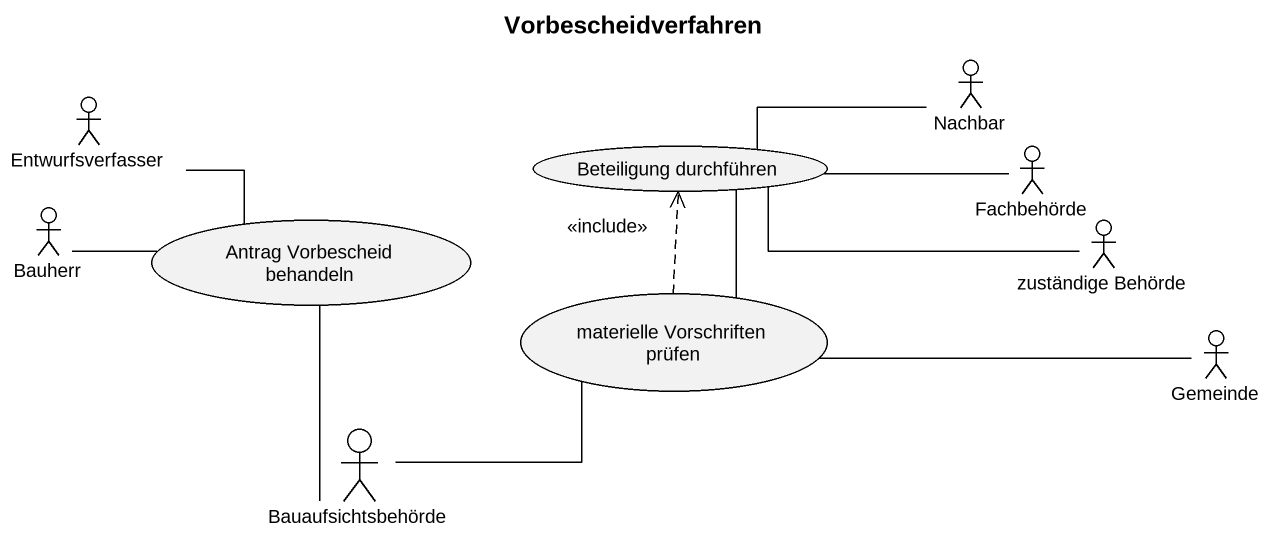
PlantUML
@startuml
title Vorbescheidverfahren
actor Nachbar
actor Entwurfsverfasser
usecase "Beteiligung durchführen" as Beteiligung_durchführen
actor Fachbehörde
actor Bauherr
usecase "Antrag Vorbescheid behandeln" as Antrag_Vorbescheid_behandeln
actor "zuständige Behörde" as zuständige_Behörde
usecase "materielle Vorschriften prüfen" as materielle_Vorschriften
actor Gemeinde
actor Bauaufsichtsbehörde
Beteiligung_durchführen -right- Nachbar
Beteiligung_durchführen -right- Fachbehörde
Beteiligung_durchführen -right- zuständige_Behörde
Beteiligung_durchführen -right- Gemeinde
Antrag_Vorbescheid_behandeln -left- Entwurfsverfasser
Antrag_Vorbescheid_behandeln -left- Bauherr
Antrag_Vorbescheid_behandeln -- Bauaufsichtsbehörde
materielle_Vorschriften .up.> Beteiligung_durchführen : <<include>>
materielle_Vorschriften -left- Bauaufsichtsbehörde
@enduml
